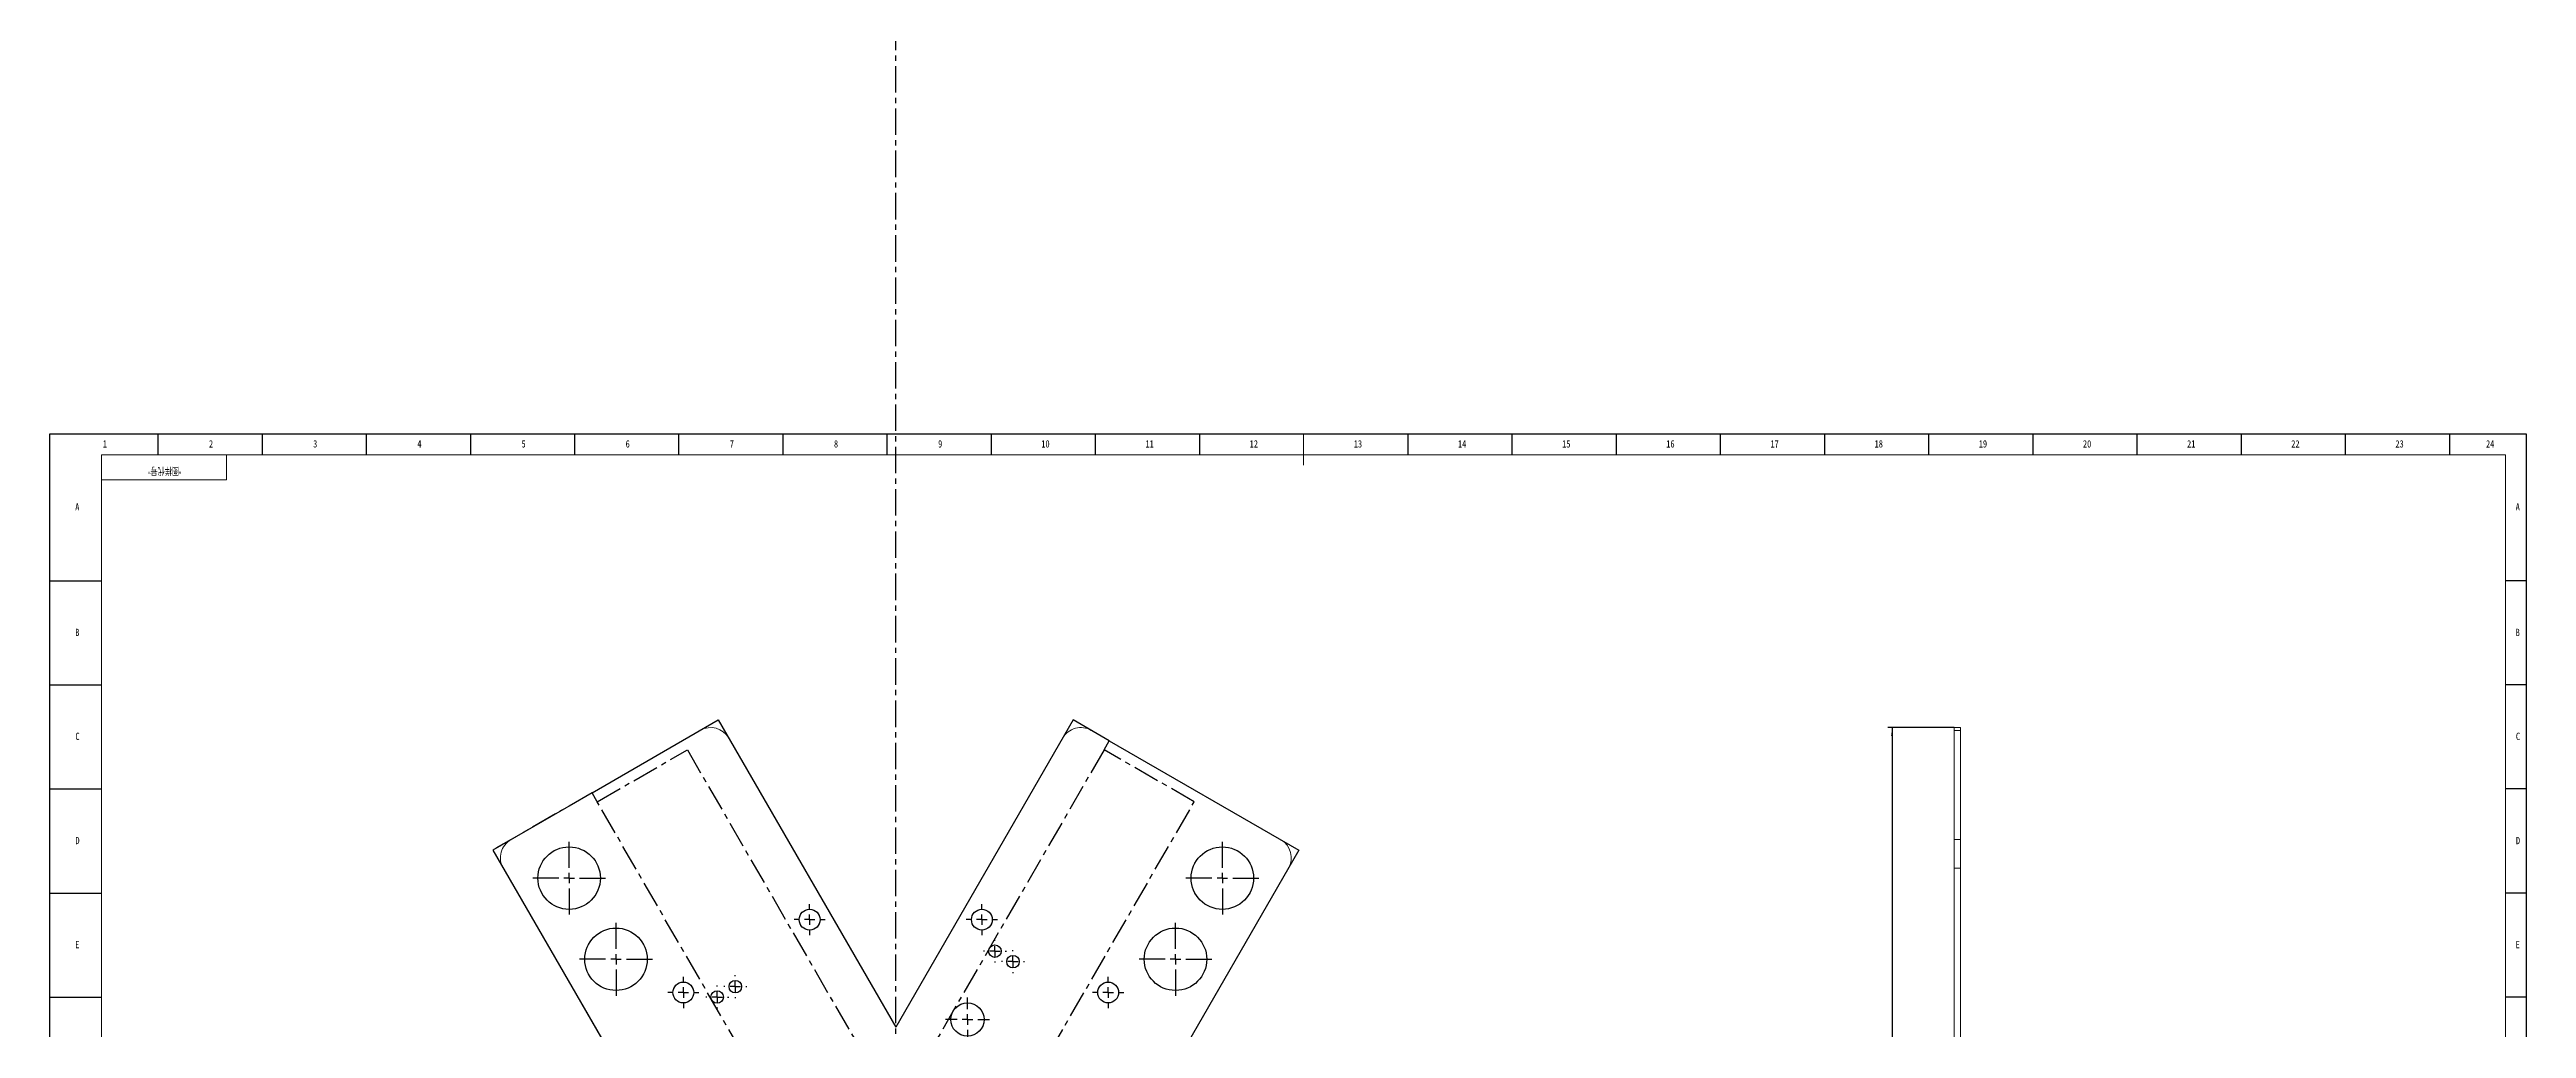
# Model space of a CAD drawing. Header units: millimetres. Extents: x 0 to 1189, y -8769 to 9701.
# Drawn here: x 0 to 1189, y 555 to 1026 of the extents above; entities that cross this region are included whole.
import ezdxf

# ---------------------------------------------------------------- set-up
doc = ezdxf.new("R2010")
doc.units = ezdxf.units.MM
doc.linetypes.add('CENTERX2', pattern=[20.32, 12.7, -2.54, 2.54, -2.54])
for name, color, linetype in [('10', 7, 'Continuous'), ('5', 7, 'Continuous'), ('SLD-0', 7, 'Continuous')]:
    doc.layers.add(name, color=color, linetype=linetype)
doc.styles.add('SLDTEXTSTYLE0', font='TXT', dxfattribs={"width": 0.7, "bigfont": 'bigfont'})
doc.styles.add('SLDTEXTSTYLE5', font='TXT', dxfattribs={"width": 0.7})
doc.dimstyles.new('SLDDIMSTYLE0', dxfattribs={"dimtxt": 3.5, "dimasz": 4.08, "dimexe": 0, "dimexo": 0.0625, "dimgap": 0.875, "dimtad": 2, "dimrnd": 1e-09, "dimzin": 12, "dimdsep": 46, "dimtxsty": 'SLDTEXTSTYLE5', "dimsah": 1, "dimcen": 0.09, "dimadec": 0, "dimazin": 3, "dimtfac": 1, "dimtofl": 0, "dimtmove": 0, "dimatfit": 3, "dimfxl": 1, "dimfrac": 2, "dimtolj": 1, "dimtzin": 12, "dimarcsym": 0})

# ---------------------------------------------------------------- blocks, each defined once
blk = doc.blocks.new('SW_CENTERMARKSYMBOL_8')
at = {"layer": '10', "color": 0}
for p, q in [((-5, 0), (-7.5, 0)), ((0, 0), (-2.5, 0)), ((0, 5), (0, 7.5)), ((0, 0), (0, 2.5)), ((0, 0), (0, -2.5)), ((0, 0), (2.5, 0)), ((5, 0), (7.5, 0)), ((0, -5), (0, -7.5))]:
    blk.add_line(p, q, dxfattribs=at)
blk = doc.blocks.new('SW_CENTERMARKSYMBOL_9')
at = {"layer": '10', "color": 0}
for p, q in [((-5, 0), (-7.5, 0)), ((0, 0), (-2.5, 0)), ((0, 5), (0, 7.5)), ((0, 0), (0, 2.5)), ((0, 0), (0, -2.5)), ((0, 0), (2.5, 0)), ((5, 0), (7.5, 0)), ((0, -5), (0, -7.5))]:
    blk.add_line(p, q, dxfattribs=at)
blk = doc.blocks.new('SW_CENTERMARKSYMBOL_10')
at = {"layer": '10', "color": 0}
for p, q in [((-5, 0), (-7.5, 0)), ((0, 0), (-2.5, 0)), ((0, 5), (0, 7.5)), ((0, 0), (0, 2.5)), ((0, 0), (0, -2.5)), ((0, 0), (2.5, 0)), ((5, 0), (7.5, 0)), ((0, -5), (0, -7.5))]:
    blk.add_line(p, q, dxfattribs=at)
blk = doc.blocks.new('SW_CENTERMARKSYMBOL_11')
at = {"layer": '10', "color": 0}
for p, q in [((-5, 0), (-7.5, 0)), ((0, 0), (-2.5, 0)), ((0, 5), (0, 7.5)), ((0, 0), (0, 2.5)), ((0, 0), (0, -2.5)), ((0, 0), (2.5, 0)), ((5, 0), (7.5, 0)), ((0, -5), (0, -7.5))]:
    blk.add_line(p, q, dxfattribs=at)
blk = doc.blocks.new('SW_CENTERMARKSYMBOL_17')
at = {"layer": '10', "color": 0}
for p, q in [((0, 5), (0, 17.5)), ((-5, 0), (-17.5, 0)), ((0, 0), (-2.5, 0)), ((0, 0), (0, 2.5)), ((0, 0), (0, -2.5)), ((0, 0), (2.5, 0)), ((5, 0), (17.5, 0)), ((0, -5), (0, -17.5))]:
    blk.add_line(p, q, dxfattribs=at)
blk = doc.blocks.new('SW_CENTERMARKSYMBOL_18')
at = {"layer": '10', "color": 0}
for p, q in [((0, 5), (0, 17.5)), ((-5, 0), (-17.5, 0)), ((0, 0), (-2.5, 0)), ((0, 0), (0, 2.5)), ((0, 0), (0, -2.5)), ((0, 0), (2.5, 0)), ((5, 0), (17.5, 0)), ((0, -5), (0, -17.5))]:
    blk.add_line(p, q, dxfattribs=at)
blk = doc.blocks.new('SW_CENTERMARKSYMBOL_19')
at = {"layer": '10', "color": 0}
for p, q in [((0, 5), (0, 17.5)), ((-5, 0), (-17.5, 0)), ((0, 0), (-2.5, 0)), ((0, 0), (0, 2.5)), ((0, 0), (0, -2.5)), ((0, 0), (2.5, 0)), ((5, 0), (17.5, 0)), ((0, -5), (0, -17.5))]:
    blk.add_line(p, q, dxfattribs=at)
blk = doc.blocks.new('SW_CENTERMARKSYMBOL_20')
at = {"layer": '10', "color": 0}
for p, q in [((0, 5), (0, 17.5)), ((-5, 0), (-17.5, 0)), ((0, 0), (-2.5, 0)), ((0, 0), (0, 2.5)), ((0, 0), (0, -2.5)), ((0, 0), (2.5, 0)), ((5, 0), (17.5, 0)), ((0, -5), (0, -17.5))]:
    blk.add_line(p, q, dxfattribs=at)
blk = doc.blocks.new('SW_CENTERMARKSYMBOL_34')
at = {"layer": '10', "color": 0}
for p, q in [((-5, 0), (-10.5, 0)), ((0, 0), (-2.5, 0)), ((0, 5), (0, 10.5)), ((0, 0), (0, 2.5)), ((0, 0), (0, -2.5)), ((0, 0), (2.5, 0)), ((5, 0), (10.5, 0)), ((0, -5), (0, -10.5))]:
    blk.add_line(p, q, dxfattribs=at)
blk = doc.blocks.new('SW_CENTERMARKSYMBOL_37')
at = {"layer": '10', "color": 0}
for p, q in [((-5, 0), (-5.5, 0)), ((0, 0), (-2.5, 0)), ((0, 5), (0, 5.5)), ((0, 0), (0, 2.5)), ((0, 0), (0, -2.5)), ((0, 0), (2.5, 0)), ((5, 0), (5.5, 0)), ((0, -5), (0, -5.5))]:
    blk.add_line(p, q, dxfattribs=at)
blk = doc.blocks.new('SW_CENTERMARKSYMBOL_39')
at = {"layer": '10', "color": 0}
for p, q in [((-5, 0), (-5.5, 0)), ((0, 0), (-2.5, 0)), ((0, 5), (0, 5.5)), ((0, 0), (0, 2.5)), ((0, 0), (0, -2.5)), ((0, 0), (2.5, 0)), ((5, 0), (5.5, 0)), ((0, -5), (0, -5.5))]:
    blk.add_line(p, q, dxfattribs=at)
blk = doc.blocks.new('SW_CENTERMARKSYMBOL_41')
at = {"layer": '10', "color": 0}
for p, q in [((-5, 0), (-5.5, 0)), ((0, 0), (-2.5, 0)), ((0, 5), (0, 5.5)), ((0, 0), (0, 2.5)), ((0, 0), (0, -2.5)), ((0, 0), (2.5, 0)), ((5, 0), (5.5, 0)), ((0, -5), (0, -5.5))]:
    blk.add_line(p, q, dxfattribs=at)
blk = doc.blocks.new('SW_CENTERMARKSYMBOL_43')
at = {"layer": '10', "color": 0}
for p, q in [((-5, 0), (-5.5, 0)), ((0, 0), (-2.5, 0)), ((0, 5), (0, 5.5)), ((0, 0), (0, 2.5)), ((0, 0), (0, -2.5)), ((0, 0), (2.5, 0)), ((5, 0), (5.5, 0)), ((0, -5), (0, -5.5))]:
    blk.add_line(p, q, dxfattribs=at)
blk = doc.blocks.new('_D_48')
at = {"layer": '10'}
for p, q in [((914.3, 700), (882.5, 700)), ((884.5, 700), (884.5, 136.1)), ((914.3, 136.1), (882.5, 136.1))]:
    blk.add_line(p, q, dxfattribs=at)
for points in [[(884.5, 700), (884, 695.9), (885, 695.9)], [(884.5, 136.1), (885, 140.2), (884, 140.2)]]:
    blk.add_solid(points, dxfattribs=at)
at = {"layer": '10', "insert": (880, 452), "char_height": 3.5, "attachment_point": 1, "rotation": 90, "style": 'SLDTEXTSTYLE5'}
blk.add_mtext('563.87', dxfattribs=at)

msp = doc.modelspace()

# ---------------------------------------------------------------- linework, layer by layer
at = {"color": 7, "linetype": 'CENTERX2'}
for p, q in [((406.21, -8768.86), (406.21, 9701.094)), ((506.21, 689.322), (508.71, 693.652)), ((262.909, 664.322), (306.21, 689.322)), ((306.21, 689.322), (406.21, 516.117)), ((506.21, 689.322), (406.21, 516.117)), ((549.511, 664.322), (506.21, 689.322)), ((260.409, 668.652), (212.777, 641.152)), ((262.909, 664.322), (260.409, 668.652)), ((362.909, 491.117), (262.909, 664.322)), ((449.511, 491.117), (549.511, 664.322))]:
    msp.add_line(p, q, dxfattribs=at)
at = {"color": 7, "linetype": 'Continuous'}
for p, q in [((260.409, 668.652), (321.03, 703.652)), ((321.03, 703.652), (406.21, 556.117)), ((491.389, 703.652), (406.21, 556.117)), ((508.71, 693.652), (491.389, 703.652)), ((508.71, 693.652), (599.762, 641.083)), ((260.409, 668.652), (212.777, 641.152)), ((212.777, 641.152), (287.853, 511.117)), ((599.762, 641.083), (524.727, 511.117))]:
    msp.add_line(p, q, dxfattribs=at)
at = {"color": 7, "linetype": 'Continuous', "lineweight": 15}
for p, q in [((312.37, 698.652), (221.438, 646.152)), ((406.21, 556.117), (326.03, 694.992)), ((486.389, 694.992), (406.21, 556.117)), ((591.102, 646.083), (500.05, 698.652)), ((917.316, 699.992), (914.316, 699.992)), ((914.316, 698.652), (914.316, 699.992)), ((917.316, 698.652), (914.316, 698.652)), ((914.316, 698.652), (914.316, 646.152)), ((917.316, 699.992), (917.316, 698.652)), ((917.316, 698.652), (917.316, 646.152)), ((914.316, 646.152), (917.316, 646.152)), ((914.316, 632.492), (914.316, 646.152)), ((917.316, 646.152), (917.316, 632.492)), ((217.777, 632.492), (287.853, 511.117)), ((524.727, 511.117), (594.762, 632.423)), ((917.316, 632.492), (914.316, 632.492)), ((914.316, 632.492), (914.316, 511.117)), ((917.316, 632.492), (917.316, 511.117))]:
    msp.add_line(p, q, dxfattribs=at)
at = {"color": 7, "linetype": 'Continuous'}
for centre, radius in [((249.428, 627.672), 15), ((562.992, 627.672), 15), ((364.87, 607.72), 5), ((447.55, 607.72), 5), ((271.928, 588.701), 15), ((453.808, 592.559), 3), ((540.492, 588.701), 15), ((462.468, 587.559), 3), ((304.248, 572.72), 5), ((320.507, 570.559), 3), ((329.167, 575.559), 3), ((508.172, 572.72), 5), ((440.638, 559.749), 8)]:
    msp.add_circle(centre, radius, dxfattribs=at)
at = {"color": 7, "linetype": 'Continuous', "lineweight": 15}
for centre, radius in [((249.428, 627.672), 15), ((562.992, 627.672), 15), ((364.87, 607.72), 5), ((447.55, 607.72), 5), ((271.928, 588.701), 15), ((453.808, 592.559), 3), ((540.492, 588.701), 15), ((462.468, 587.559), 3), ((304.248, 572.72), 5), ((320.507, 570.559), 3), ((329.167, 575.559), 3), ((508.172, 572.72), 5), ((440.638, 559.749), 8)]:
    msp.add_circle(centre, radius, dxfattribs=at)
for centre, start, end in [((317.37, 689.992), 30, 120), ((495.05, 689.992), 60, 150), ((226.438, 637.492), 120, 210), ((586.102, 637.423), 330, 60)]:
    msp.add_arc(centre, 10, start, end, dxfattribs=at)
at = {"layer": '5', "color": 7}
for p, q in [((1189, 841), (0, 841)), ((0, 841), (0, 0)), ((1189, 0), (1189, 841))]:
    msp.add_line(p, q, dxfattribs=at)
at = {"layer": '5'}
for p, q in [((52, 841), (52, 831.05)), ((102, 841), (102, 831.05)), ((152, 841), (152, 831.05)), ((202, 841), (202, 831.05)), ((252, 841), (252, 831.05)), ((302, 841), (302, 831.05)), ((352, 841), (352, 831.05)), ((402, 841), (402, 831.05)), ((452, 841), (452, 831.05)), ((502, 841), (502, 831.05)), ((552, 841), (552, 831.05)), ((652, 841), (652, 831.05)), ((702, 841), (702, 831.05)), ((752, 841), (752, 831.05)), ((802, 841), (802, 831.05)), ((852, 841), (852, 831.05)), ((902, 841), (902, 831.05)), ((952, 841), (952, 831.05)), ((1002, 841), (1002, 831.05)), ((1052, 841), (1052, 831.05)), ((1102, 841), (1102, 831.05)), ((1152, 841), (1152, 831.05)), ((0, 770.5), (25, 770.5)), ((1189, 770.5), (1179, 770.5)), ((0, 720.5), (25, 720.5)), ((1189, 720.5), (1179, 720.5)), ((0, 670.5), (25, 670.5)), ((1189, 670.5), (1179, 670.5)), ((0, 620.5), (25, 620.5)), ((1189, 620.5), (1179, 620.5)), ((0, 570.5), (25, 570.5)), ((1189, 570.5), (1179, 570.5))]:
    msp.add_line(p, q, dxfattribs=at)
at = {"layer": '5', "lineweight": 15}
msp.add_line((602, 841), (602, 826), dxfattribs=at)
at = {"layer": '5', "color": 7, "lineweight": 15}
for p, q in [((1179, 831.05), (25, 831.05)), ((25, 831.05), (25, 10)), ((85, 819), (85, 831)), ((1179, 10), (1179, 831.05)), ((25, 819), (85, 819))]:
    msp.add_line(p, q, dxfattribs=at)

# ---------------------------------------------------------------- block references
at = {"layer": '10'}
for name, p in [('SW_CENTERMARKSYMBOL_19', (249.428, 627.672)), ('SW_CENTERMARKSYMBOL_18', (562.992, 627.672)), ('SW_CENTERMARKSYMBOL_8', (364.87, 607.72)), ('SW_CENTERMARKSYMBOL_11', (447.55, 607.72)), ('SW_CENTERMARKSYMBOL_20', (271.928, 588.701)), ('SW_CENTERMARKSYMBOL_41', (453.808, 592.559)), ('SW_CENTERMARKSYMBOL_17', (540.492, 588.701)), ('SW_CENTERMARKSYMBOL_43', (462.468, 587.559)), ('SW_CENTERMARKSYMBOL_9', (304.248, 572.72)), ('SW_CENTERMARKSYMBOL_37', (320.507, 570.559)), ('SW_CENTERMARKSYMBOL_39', (329.167, 575.559)), ('SW_CENTERMARKSYMBOL_10', (508.172, 572.72)), ('SW_CENTERMARKSYMBOL_34', (440.638, 559.749))]:
    msp.add_blockref(name, p, dxfattribs=at)

# ---------------------------------------------------------------- texts
at = {"layer": '10', "char_height": 3.5, "attachment_point": 2, "style": 'SLDTEXTSTYLE5'}
for s, insert in [('1', (26.544, 838.02)), ('2', (77.544, 838.02)), ('3', (127.544, 838.02)), ('4', (177.544, 838.02)), ('5', (227.544, 838.02)), ('6', (277.547, 838.02)), ('7', (327.547, 838.02)), ('8', (377.547, 838.02)), ('9', (427.547, 838.02)), ('10', (478.089, 838.02)), ('11', (528.089, 838.02)), ('12', (578.089, 838.02)), ('13', (628.089, 838.02)), ('14', (678.089, 838.02)), ('15', (728.089, 838.02)), ('16', (778.091, 838.02)), ('17', (828.091, 838.02)), ('18', (878.091, 838.02)), ('19', (928.091, 838.02)), ('20', (978.089, 838.02)), ('21', (1028.089, 838.02)), ('22', (1078.089, 838.02)), ('23', (1128.089, 838.02)), ('24', (1171.589, 838.02)), ('A', (13.32, 807.77)), ('A', (1184.82, 807.77)), ('B', (13.32, 747.463)), ('B', (1184.82, 747.463)), ('C', (13.427, 697.52)), ('C', (1184.927, 697.52)), ('D', (13.43, 647.463)), ('D', (1184.93, 647.463)), ('E', (13.318, 597.52)), ('E', (1184.818, 597.52))]:
    msp.add_mtext(s, dxfattribs=dict(at, insert=insert))
at = {"layer": 'SLD-0', "insert": (55.32, 821.738), "char_height": 3.5, "attachment_point": 2, "rotation": 180, "style": 'SLDTEXTSTYLE0'}
msp.add_mtext('\\M+18167图样\\M+191E3\\M+18D86\\M+18168', dxfattribs=at)

# ---------------------------------------------------------------- dimensions: what is measured, and where the dimension line sits
at = {"layer": '10'}
dim = msp.add_linear_dim(base=(884.53538, 136.1172), p1=(914.3157, 699.99215), p2=(914.3157, 136.1172), angle=90, dimstyle='SLDDIMSTYLE0', dxfattribs=at)
dim.commit()
dim.dimension.update_dxf_attribs({"geometry": '_D_48', "text_midpoint": (884.53538, 456.54895), "dimtype": 160})

doc.saveas('drawing.dxf')
